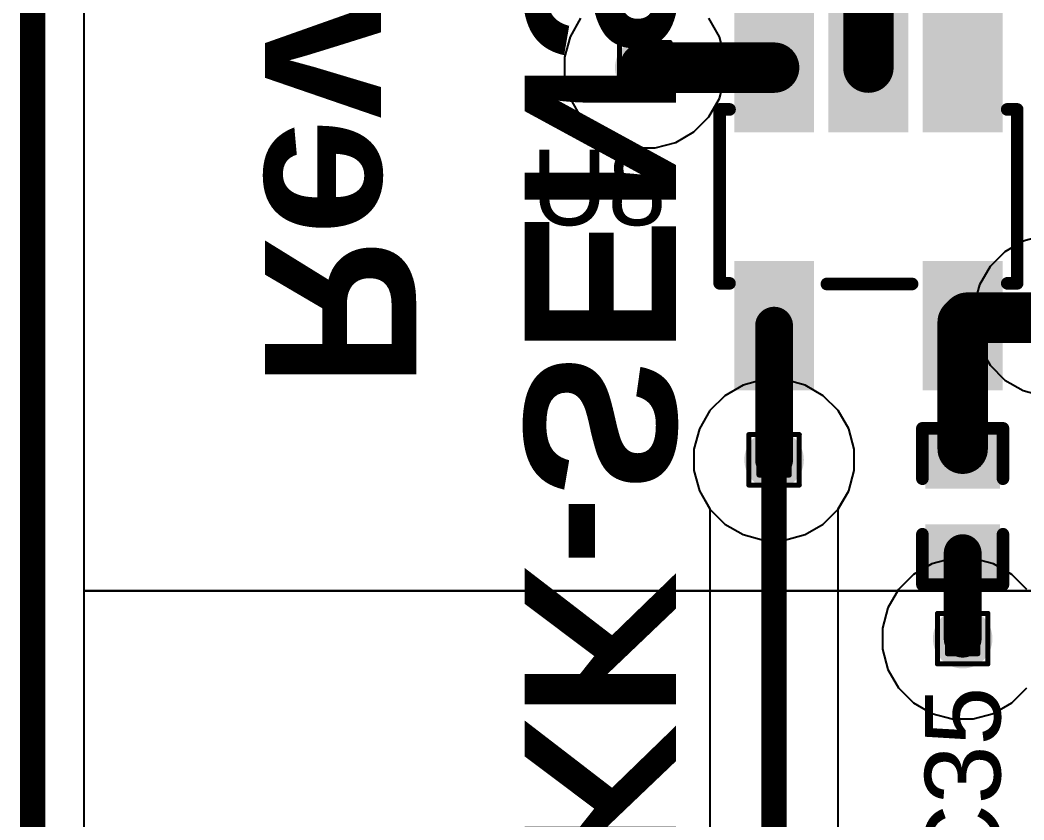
# Model space of a CAD drawing. Header units: inches. Extents: x -5 to 230, y -4 to 159.
# Drawn here: x -3.63 to 6.49, y 45.19 to 53.25 of the extents above; entities that cross this region are included whole.
import ezdxf

# ---------------------------------------------------------------- set-up
doc = ezdxf.new("R2010")
doc.units = ezdxf.units.IN
for name, color, linetype in [('Board Outline', 216, 'Continuous'), ('Bottom Layer', 5, 'Continuous'), ('Bottom Overlay', 54, 'Continuous'), ('Drill Drawing', 1, 'Continuous'), ('Layer 1', 16, 'Continuous'), ('Layer 2', 76, 'Continuous'), ('Top Layer', 1, 'Continuous'), ('Top Overlay', 2, 'Continuous'), ('Top Paste', 8, 'Continuous'), ('Top Solder', 216, 'Continuous'), ('Via Holes', 16, 'Continuous')]:
    doc.layers.add(name, color=color, linetype=linetype)
doc.styles.add('Arial', font='', dxfattribs={"height": 0.2})
doc.styles.add('Arial_Bold', font='', dxfattribs={"height": 0.2})
doc.styles.get('Arial').set_extended_font_data('Arial')
doc.styles.get('Arial_Bold').set_extended_font_data('Arial', bold=True)

# ---------------------------------------------------------------- blocks, each defined once
blk = doc.blocks.new('SOT_23_5_68')
at = {"layer": 'Top Layer'}
for points in [[(-1.85, 1.25), (-0.75, 1.25), (-0.75, 0.65), (-1.85, 0.65)], [(0.75, 1.25), (1.85, 1.25), (1.85, 0.65), (0.75, 0.65)], [(-1.85, 0.3), (-0.75, 0.3), (-0.75, -0.3), (-1.85, -0.3)], [(-1.85, -0.65), (-0.75, -0.65), (-0.75, -1.25), (-1.85, -1.25)], [(0.75, -0.65), (1.85, -0.65), (1.85, -1.25), (0.75, -1.25)]]:
    blk.add_hatch(color=1, dxfattribs=at).paths.add_polyline_path(points)
at = {"layer": 'Top Paste'}
for points in [[(-1.85, 1.25), (-0.75, 1.25), (-0.75, 0.65), (-1.85, 0.65)], [(0.75, 1.25), (1.85, 1.25), (1.85, 0.65), (0.75, 0.65)], [(-1.85, 0.3), (-0.75, 0.3), (-0.75, -0.3), (-1.85, -0.3)], [(-1.85, -0.65), (-0.75, -0.65), (-0.75, -1.25), (-1.85, -1.25)], [(0.75, -0.65), (1.85, -0.65), (1.85, -1.25), (0.75, -1.25)]]:
    blk.add_hatch(color=8, dxfattribs=at).paths.add_polyline_path(points)
at = {"layer": 'Top Solder'}
for points in [[(-1.952, 1.352), (-0.648, 1.352), (-0.648, 0.548), (-1.952, 0.548)], [(0.648, 1.352), (1.952, 1.352), (1.952, 0.548), (0.648, 0.548)], [(-1.952, 0.402), (-0.648, 0.402), (-0.648, -0.402), (-1.952, -0.402)], [(-1.952, -0.548), (-0.648, -0.548), (-0.648, -1.352), (-1.952, -1.352)], [(0.648, -0.548), (1.952, -0.548), (1.952, -1.352), (0.648, -1.352)]]:
    blk.add_hatch(color=216, dxfattribs=at).paths.add_polyline_path(points)
at = {"layer": 'Top Overlay'}
for points in [[(0.874, 1.499, 0.127, 0.127, 0), (-0.879, 1.499, 0.127, 0.127, 0)], [(-0.879, 1.399, 0.127, 0.127, 0), (-0.879, 1.499, 0.127, 0.127, 0)], [(0.874, 1.399, 0.127, 0.127, 0), (0.874, 1.499, 0.127, 0.127, 0)], [(-2.007, 0.94, 0.127, 0.127, 0), (-2.134, 1.067, 0.127, 0.127, 0)], [(-2.134, 0.813, 0.127, 0.127, 0), (-2.134, 1.067, 0.127, 0.127, 0)], [(-2.134, 0.813, 0.127, 0.127, 0), (-2.007, 0.94, 0.127, 0.127, 0)], [(0.88, -0.418, 0.127, 0.127, 0), (0.88, 0.44, 0.127, 0.127, 0)], [(-0.879, -1.499, 0.127, 0.127, 0), (-0.879, -1.399, 0.127, 0.127, 0)], [(0.874, -1.499, 0.127, 0.127, 0), (0.874, -1.399, 0.127, 0.127, 0)], [(0.874, -1.499, 0.127, 0.127, 0), (-0.879, -1.499, 0.127, 0.127, 0)]]:
    blk.add_lwpolyline(points, format="xyseb", dxfattribs=at)
for points in [[(-0.911, 1.499, 0.0635, 0.0635, 1), (-0.847, 1.499, 0.0635, 0.0635, 1)], [(-0.911, 1.499, 0.0635, 0.0635, 1), (-0.847, 1.499, 0.0635, 0.0635, 1)], [(0.842, 1.499, 0.0635, 0.0635, 1), (0.905, 1.499, 0.0635, 0.0635, 1)], [(0.842, 1.499, 0.0635, 0.0635, 1), (0.905, 1.499, 0.0635, 0.0635, 1)], [(-0.911, 1.399, 0.0635, 0.0635, 1), (-0.847, 1.399, 0.0635, 0.0635, 1)], [(0.842, 1.399, 0.0635, 0.0635, 1), (0.905, 1.399, 0.0635, 0.0635, 1)], [(-2.165, 1.067, 0.0635, 0.0635, 1), (-2.102, 1.067, 0.0635, 0.0635, 1)], [(-2.165, 1.067, 0.0635, 0.0635, 1), (-2.102, 1.067, 0.0635, 0.0635, 1)], [(-2.038, 0.94, 0.0635, 0.0635, 1), (-1.975, 0.94, 0.0635, 0.0635, 1)], [(-2.038, 0.94, 0.0635, 0.0635, 1), (-1.975, 0.94, 0.0635, 0.0635, 1)], [(-2.165, 0.813, 0.0635, 0.0635, 1), (-2.102, 0.813, 0.0635, 0.0635, 1)], [(-2.165, 0.813, 0.0635, 0.0635, 1), (-2.102, 0.813, 0.0635, 0.0635, 1)], [(0.848, 0.44, 0.0635, 0.0635, 1), (0.912, 0.44, 0.0635, 0.0635, 1)], [(0.848, -0.418, 0.0635, 0.0635, 1), (0.912, -0.418, 0.0635, 0.0635, 1)], [(-0.911, -1.399, 0.0635, 0.0635, 1), (-0.847, -1.399, 0.0635, 0.0635, 1)], [(0.842, -1.399, 0.0635, 0.0635, 1), (0.905, -1.399, 0.0635, 0.0635, 1)], [(-0.911, -1.499, 0.0635, 0.0635, 1), (-0.847, -1.499, 0.0635, 0.0635, 1)], [(-0.911, -1.499, 0.0635, 0.0635, 1), (-0.847, -1.499, 0.0635, 0.0635, 1)], [(0.842, -1.499, 0.0635, 0.0635, 1), (0.905, -1.499, 0.0635, 0.0635, 1)], [(0.842, -1.499, 0.0635, 0.0635, 1), (0.905, -1.499, 0.0635, 0.0635, 1)]]:
    blk.add_lwpolyline(points, format="xyseb", close=True, dxfattribs=at)
blk = doc.blocks.new('C___0402_228')
at = {"layer": 'Top Layer'}
for points in [[(-0.699, -0.318), (-0.699, 0.317), (-0.241, 0.317), (-0.241, -0.318)], [(0.241, -0.318), (0.241, 0.317), (0.699, 0.317), (0.699, -0.318)]]:
    blk.add_hatch(color=1, dxfattribs=at).paths.add_polyline_path(points)
at = {"layer": 'Top Paste'}
for points in [[(-0.699, -0.318), (-0.699, 0.317), (-0.241, 0.317), (-0.241, -0.318)], [(0.241, -0.318), (0.241, 0.317), (0.699, 0.317), (0.699, -0.318)]]:
    blk.add_hatch(color=8, dxfattribs=at).paths.add_polyline_path(points)
at = {"layer": 'Top Solder'}
for points in [[(-0.758, -0.377), (-0.758, 0.377), (-0.181, 0.377), (-0.181, -0.377)], [(0.181, -0.377), (0.181, 0.377), (0.758, 0.377), (0.758, -0.377)]]:
    blk.add_hatch(color=216, dxfattribs=at).paths.add_polyline_path(points)
at = {"layer": 'Top Overlay'}
for points in [[(-0.787, -0.406, 0.127, 0.127, 0), (-0.787, 0.406, 0.127, 0.127, 0)], [(-0.279, 0.406, 0.127, 0.127, 0), (-0.787, 0.406, 0.127, 0.127, 0)], [(0.787, 0.406, 0.127, 0.127, 0), (0.279, 0.406, 0.127, 0.127, 0)], [(0.787, -0.406, 0.127, 0.127, 0), (0.787, 0.406, 0.127, 0.127, 0)], [(-0.279, -0.406, 0.127, 0.127, 0), (-0.787, -0.406, 0.127, 0.127, 0)], [(0.787, -0.406, 0.127, 0.127, 0), (0.279, -0.406, 0.127, 0.127, 0)]]:
    blk.add_lwpolyline(points, format="xyseb", dxfattribs=at)
for points in [[(-0.819, 0.406, 0.0635, 0.0635, 1), (-0.756, 0.406, 0.0635, 0.0635, 1)], [(-0.819, 0.406, 0.0635, 0.0635, 1), (-0.756, 0.406, 0.0635, 0.0635, 1)], [(-0.311, 0.406, 0.0635, 0.0635, 1), (-0.248, 0.406, 0.0635, 0.0635, 1)], [(0.248, 0.406, 0.0635, 0.0635, 1), (0.311, 0.406, 0.0635, 0.0635, 1)], [(0.756, 0.406, 0.0635, 0.0635, 1), (0.819, 0.406, 0.0635, 0.0635, 1)], [(0.756, 0.406, 0.0635, 0.0635, 1), (0.819, 0.406, 0.0635, 0.0635, 1)], [(-0.819, -0.406, 0.0635, 0.0635, 1), (-0.756, -0.406, 0.0635, 0.0635, 1)], [(-0.819, -0.406, 0.0635, 0.0635, 1), (-0.756, -0.406, 0.0635, 0.0635, 1)], [(-0.311, -0.406, 0.0635, 0.0635, 1), (-0.248, -0.406, 0.0635, 0.0635, 1)], [(0.248, -0.406, 0.0635, 0.0635, 1), (0.311, -0.406, 0.0635, 0.0635, 1)], [(0.756, -0.406, 0.0635, 0.0635, 1), (0.819, -0.406, 0.0635, 0.0635, 1)], [(0.756, -0.406, 0.0635, 0.0635, 1), (0.819, -0.406, 0.0635, 0.0635, 1)]]:
    blk.add_lwpolyline(points, format="xyseb", close=True, dxfattribs=at)

msp = doc.modelspace()

# ---------------------------------------------------------------- hatches: boundary and pattern name
at = {"layer": 'Bottom Layer'}
h = msp.add_hatch(color=5, dxfattribs=at)
edge = h.paths.add_edge_path()
edge.add_arc((2.667, 52.769), 0.3, 0, 360)
h = msp.add_hatch(color=5, dxfattribs=at)
edge = h.paths.add_edge_path()
edge.add_arc((3.97, 48.817), 0.3, 0, 360)
h = msp.add_hatch(color=5, dxfattribs=at)
edge = h.paths.add_edge_path()
edge.add_arc((5.87, 47.015), 0.3, 0, 360)
at = {"layer": 'Layer 1'}
h = msp.add_hatch(color=16, dxfattribs=at)
edge = h.paths.add_edge_path()
edge.add_arc((2.667, 52.769), 0.3, 0, 360)
h = msp.add_hatch(color=16, dxfattribs=at)
edge = h.paths.add_edge_path()
edge.add_arc((3.97, 48.817), 0.3, 0, 360)
h = msp.add_hatch(color=16, dxfattribs=at)
edge = h.paths.add_edge_path()
edge.add_arc((5.87, 47.015), 0.3, 0, 360)
at = {"layer": 'Layer 2'}
h = msp.add_hatch(color=76, dxfattribs=at)
edge = h.paths.add_edge_path()
edge.add_arc((2.667, 52.769), 0.3, 0, 360)
h = msp.add_hatch(color=76, dxfattribs=at)
edge = h.paths.add_edge_path()
edge.add_arc((3.97, 48.817), 0.3, 0, 360)
h = msp.add_hatch(color=76, dxfattribs=at)
edge = h.paths.add_edge_path()
edge.add_arc((5.87, 47.015), 0.3, 0, 360)
at = {"layer": 'Top Layer'}
h = msp.add_hatch(color=1, dxfattribs=at)
edge = h.paths.add_edge_path()
edge.add_arc((2.667, 52.769), 0.3, 0, 360)
h = msp.add_hatch(color=1, dxfattribs=at)
edge = h.paths.add_edge_path()
edge.add_arc((3.97, 48.817), 0.3, 0, 360)
h = msp.add_hatch(color=1, dxfattribs=at)
edge = h.paths.add_edge_path()
edge.add_arc((5.87, 47.015), 0.3, 0, 360)
at = {"layer": 'Via Holes'}
h = msp.add_hatch(color=7, dxfattribs=at)
edge = h.paths.add_edge_path()
edge.add_arc((2.667, 52.769), 0.15, 0, 360)
h = msp.add_hatch(color=7, dxfattribs=at)
edge = h.paths.add_edge_path()
edge.add_arc((3.97, 48.817), 0.15, 0, 360)
h = msp.add_hatch(color=7, dxfattribs=at)
edge = h.paths.add_edge_path()
edge.add_arc((5.87, 47.015), 0.15, 0, 360)

# ---------------------------------------------------------------- linework, layer by layer
at = {"layer": 'Board Outline'}
msp.add_lwpolyline([(-3.5, -0.443, 0.254, 0.254, 0), (-3.5, 73.461, 0.254, 0.254, 0)], format="xyseb", dxfattribs=at)
at = {"layer": 'Bottom Layer'}
for p, q in [((-2.982, 2.277), (-2.982, 70.735)), ((6.686, 51.076), (6.48, 51.021)), ((6.48, 51.021), (6.296, 50.914)), ((6.296, 50.914), (6.146, 50.764)), ((6.146, 50.764), (6.039, 50.58)), ((6.039, 50.58), (5.984, 50.374)), ((5.984, 50.374), (5.984, 50.161)), ((5.984, 50.161), (6.039, 49.956)), ((6.039, 49.956), (6.146, 49.772)), ((6.146, 49.772), (6.296, 49.621)), ((3.658, 49.57), (3.474, 49.463)), ((3.864, 49.625), (3.658, 49.57)), ((4.076, 49.625), (3.864, 49.625)), ((4.282, 49.57), (4.076, 49.625)), ((4.466, 49.463), (4.282, 49.57)), ((6.296, 49.621), (6.48, 49.515)), ((3.474, 49.463), (3.323, 49.313)), ((4.617, 49.313), (4.466, 49.463)), ((6.48, 49.515), (6.686, 49.46)), ((3.323, 49.313), (3.217, 49.129)), ((4.723, 49.129), (4.617, 49.313)), ((3.217, 49.129), (3.162, 48.923)), ((4.778, 48.923), (4.723, 49.129)), ((3.162, 48.923), (3.162, 48.71)), ((4.778, 48.71), (4.778, 48.923)), ((3.162, 48.71), (3.217, 48.505)), ((4.723, 48.505), (4.778, 48.71)), ((3.217, 48.505), (3.323, 48.322)), ((4.617, 48.322), (4.723, 48.505)), ((3.323, 48.322), (3.323, 37.304)), ((4.617, 41.824), (4.617, 48.322))]:
    msp.add_line(p, q, dxfattribs=at)
msp.add_lwpolyline([(3.97, 37.304, 0.254, 0.254, 0), (3.97, 48.817, 0.254, 0.254, 0)], format="xyseb", dxfattribs=at)
msp.add_lwpolyline([(3.907, 48.817, 0.127, 0.127, 1), (4.034, 48.817, 0.127, 0.127, 1)], format="xyseb", close=True, dxfattribs=at)
at = {"layer": 'Drill Drawing'}
for points in [[(2.413, 53.023, 0.0508, 0.0508, 0), (2.921, 53.023, 0.0508, 0.0508, 0)], [(2.413, 52.515, 0.0508, 0.0508, 0), (2.413, 53.023, 0.0508, 0.0508, 0)], [(2.921, 52.515, 0.0508, 0.0508, 0), (2.921, 53.023, 0.0508, 0.0508, 0)], [(2.515, 52.922, 0.0508, 0.0508, 0), (2.819, 52.922, 0.0508, 0.0508, 0)], [(2.515, 52.617, 0.0508, 0.0508, 0), (2.515, 52.922, 0.0508, 0.0508, 0)], [(2.819, 52.617, 0.0508, 0.0508, 0), (2.819, 52.922, 0.0508, 0.0508, 0)], [(2.515, 52.617, 0.0508, 0.0508, 0), (2.819, 52.617, 0.0508, 0.0508, 0)], [(2.413, 52.515, 0.0508, 0.0508, 0), (2.921, 52.515, 0.0508, 0.0508, 0)], [(3.716, 49.071, 0.0508, 0.0508, 0), (4.224, 49.071, 0.0508, 0.0508, 0)], [(3.716, 48.563, 0.0508, 0.0508, 0), (3.716, 49.071, 0.0508, 0.0508, 0)], [(4.224, 48.563, 0.0508, 0.0508, 0), (4.224, 49.071, 0.0508, 0.0508, 0)], [(3.818, 48.969, 0.0508, 0.0508, 0), (4.122, 48.969, 0.0508, 0.0508, 0)], [(3.818, 48.664, 0.0508, 0.0508, 0), (3.818, 48.969, 0.0508, 0.0508, 0)], [(4.122, 48.664, 0.0508, 0.0508, 0), (4.122, 48.969, 0.0508, 0.0508, 0)], [(3.818, 48.664, 0.0508, 0.0508, 0), (4.122, 48.664, 0.0508, 0.0508, 0)], [(3.716, 48.563, 0.0508, 0.0508, 0), (4.224, 48.563, 0.0508, 0.0508, 0)], [(5.616, 47.269, 0.0508, 0.0508, 0), (6.124, 47.269, 0.0508, 0.0508, 0)], [(5.616, 46.761, 0.0508, 0.0508, 0), (5.616, 47.269, 0.0508, 0.0508, 0)], [(6.124, 46.761, 0.0508, 0.0508, 0), (6.124, 47.269, 0.0508, 0.0508, 0)], [(5.718, 47.168, 0.0508, 0.0508, 0), (6.022, 47.168, 0.0508, 0.0508, 0)], [(5.718, 46.863, 0.0508, 0.0508, 0), (5.718, 47.168, 0.0508, 0.0508, 0)], [(6.022, 46.863, 0.0508, 0.0508, 0), (6.022, 47.168, 0.0508, 0.0508, 0)], [(5.718, 46.863, 0.0508, 0.0508, 0), (6.022, 46.863, 0.0508, 0.0508, 0)], [(5.616, 46.761, 0.0508, 0.0508, 0), (6.124, 46.761, 0.0508, 0.0508, 0)]]:
    msp.add_lwpolyline(points, format="xyseb", dxfattribs=at)
for points in [[(2.4, 53.023, 0.0254, 0.0254, 1), (2.426, 53.023, 0.0254, 0.0254, 1)], [(2.4, 53.023, 0.0254, 0.0254, 1), (2.426, 53.023, 0.0254, 0.0254, 1)], [(2.908, 53.023, 0.0254, 0.0254, 1), (2.934, 53.023, 0.0254, 0.0254, 1)], [(2.908, 53.023, 0.0254, 0.0254, 1), (2.934, 53.023, 0.0254, 0.0254, 1)], [(2.502, 52.922, 0.0254, 0.0254, 1), (2.527, 52.922, 0.0254, 0.0254, 1)], [(2.502, 52.922, 0.0254, 0.0254, 1), (2.527, 52.922, 0.0254, 0.0254, 1)], [(2.807, 52.922, 0.0254, 0.0254, 1), (2.832, 52.922, 0.0254, 0.0254, 1)], [(2.807, 52.922, 0.0254, 0.0254, 1), (2.832, 52.922, 0.0254, 0.0254, 1)], [(2.502, 52.617, 0.0254, 0.0254, 1), (2.527, 52.617, 0.0254, 0.0254, 1)], [(2.502, 52.617, 0.0254, 0.0254, 1), (2.527, 52.617, 0.0254, 0.0254, 1)], [(2.807, 52.617, 0.0254, 0.0254, 1), (2.832, 52.617, 0.0254, 0.0254, 1)], [(2.807, 52.617, 0.0254, 0.0254, 1), (2.832, 52.617, 0.0254, 0.0254, 1)], [(2.4, 52.515, 0.0254, 0.0254, 1), (2.426, 52.515, 0.0254, 0.0254, 1)], [(2.4, 52.515, 0.0254, 0.0254, 1), (2.426, 52.515, 0.0254, 0.0254, 1)], [(2.908, 52.515, 0.0254, 0.0254, 1), (2.934, 52.515, 0.0254, 0.0254, 1)], [(2.908, 52.515, 0.0254, 0.0254, 1), (2.934, 52.515, 0.0254, 0.0254, 1)], [(3.703, 49.071, 0.0254, 0.0254, 1), (3.729, 49.071, 0.0254, 0.0254, 1)], [(3.703, 49.071, 0.0254, 0.0254, 1), (3.729, 49.071, 0.0254, 0.0254, 1)], [(4.211, 49.071, 0.0254, 0.0254, 1), (4.237, 49.071, 0.0254, 0.0254, 1)], [(4.211, 49.071, 0.0254, 0.0254, 1), (4.237, 49.071, 0.0254, 0.0254, 1)], [(3.805, 48.969, 0.0254, 0.0254, 1), (3.83, 48.969, 0.0254, 0.0254, 1)], [(3.805, 48.969, 0.0254, 0.0254, 1), (3.83, 48.969, 0.0254, 0.0254, 1)], [(4.11, 48.969, 0.0254, 0.0254, 1), (4.135, 48.969, 0.0254, 0.0254, 1)], [(4.11, 48.969, 0.0254, 0.0254, 1), (4.135, 48.969, 0.0254, 0.0254, 1)], [(3.805, 48.664, 0.0254, 0.0254, 1), (3.83, 48.664, 0.0254, 0.0254, 1)], [(3.805, 48.664, 0.0254, 0.0254, 1), (3.83, 48.664, 0.0254, 0.0254, 1)], [(4.11, 48.664, 0.0254, 0.0254, 1), (4.135, 48.664, 0.0254, 0.0254, 1)], [(4.11, 48.664, 0.0254, 0.0254, 1), (4.135, 48.664, 0.0254, 0.0254, 1)], [(3.703, 48.563, 0.0254, 0.0254, 1), (3.729, 48.563, 0.0254, 0.0254, 1)], [(3.703, 48.563, 0.0254, 0.0254, 1), (3.729, 48.563, 0.0254, 0.0254, 1)], [(4.211, 48.563, 0.0254, 0.0254, 1), (4.237, 48.563, 0.0254, 0.0254, 1)], [(4.211, 48.563, 0.0254, 0.0254, 1), (4.237, 48.563, 0.0254, 0.0254, 1)], [(5.603, 47.269, 0.0254, 0.0254, 1), (5.629, 47.269, 0.0254, 0.0254, 1)], [(5.603, 47.269, 0.0254, 0.0254, 1), (5.629, 47.269, 0.0254, 0.0254, 1)], [(6.111, 47.269, 0.0254, 0.0254, 1), (6.137, 47.269, 0.0254, 0.0254, 1)], [(6.111, 47.269, 0.0254, 0.0254, 1), (6.137, 47.269, 0.0254, 0.0254, 1)], [(5.705, 47.168, 0.0254, 0.0254, 1), (5.73, 47.168, 0.0254, 0.0254, 1)], [(5.705, 47.168, 0.0254, 0.0254, 1), (5.73, 47.168, 0.0254, 0.0254, 1)], [(6.01, 47.168, 0.0254, 0.0254, 1), (6.035, 47.168, 0.0254, 0.0254, 1)], [(6.01, 47.168, 0.0254, 0.0254, 1), (6.035, 47.168, 0.0254, 0.0254, 1)], [(5.705, 46.863, 0.0254, 0.0254, 1), (5.73, 46.863, 0.0254, 0.0254, 1)], [(5.705, 46.863, 0.0254, 0.0254, 1), (5.73, 46.863, 0.0254, 0.0254, 1)], [(6.01, 46.863, 0.0254, 0.0254, 1), (6.035, 46.863, 0.0254, 0.0254, 1)], [(6.01, 46.863, 0.0254, 0.0254, 1), (6.035, 46.863, 0.0254, 0.0254, 1)], [(5.603, 46.761, 0.0254, 0.0254, 1), (5.629, 46.761, 0.0254, 0.0254, 1)], [(5.603, 46.761, 0.0254, 0.0254, 1), (5.629, 46.761, 0.0254, 0.0254, 1)], [(6.111, 46.761, 0.0254, 0.0254, 1), (6.137, 46.761, 0.0254, 0.0254, 1)], [(6.111, 46.761, 0.0254, 0.0254, 1), (6.137, 46.761, 0.0254, 0.0254, 1)]]:
    msp.add_lwpolyline(points, format="xyseb", close=True, dxfattribs=at)
at = {"layer": 'Layer 1'}
for p, q in [((-2.982, 8.962), (-2.982, 63.828)), ((6.686, 51.076), (6.48, 51.021)), ((6.48, 51.021), (6.296, 50.914)), ((6.296, 50.914), (6.146, 50.764)), ((6.146, 50.764), (6.039, 50.58)), ((6.039, 50.58), (5.984, 50.374)), ((5.984, 50.374), (5.984, 50.161)), ((5.984, 50.161), (6.039, 49.956)), ((6.039, 49.956), (6.146, 49.772)), ((6.146, 49.772), (6.296, 49.621)), ((3.658, 49.57), (3.474, 49.463)), ((3.864, 49.625), (3.658, 49.57)), ((4.076, 49.625), (3.864, 49.625)), ((4.282, 49.57), (4.076, 49.625)), ((4.466, 49.463), (4.282, 49.57)), ((6.296, 49.621), (6.48, 49.515)), ((3.474, 49.463), (3.323, 49.313)), ((4.617, 49.313), (4.466, 49.463)), ((6.48, 49.515), (6.686, 49.46)), ((3.323, 49.313), (3.217, 49.129)), ((4.723, 49.129), (4.617, 49.313)), ((3.217, 49.129), (3.162, 48.923)), ((4.778, 48.923), (4.723, 49.129)), ((3.162, 48.923), (3.162, 48.71)), ((4.778, 48.71), (4.778, 48.923)), ((3.162, 48.71), (3.217, 48.505)), ((4.723, 48.505), (4.778, 48.71)), ((3.217, 48.505), (3.323, 48.321)), ((4.617, 48.321), (4.723, 48.505)), ((3.323, 48.321), (3.474, 48.17)), ((4.466, 48.17), (4.617, 48.321)), ((3.474, 48.17), (3.658, 48.064)), ((4.282, 48.064), (4.466, 48.17)), ((3.658, 48.064), (3.864, 48.009)), ((4.076, 48.009), (4.282, 48.064)), ((3.864, 48.009), (4.076, 48.009))]:
    msp.add_line(p, q, dxfattribs=at)
at = {"layer": 'Layer 2'}
for p, q in [((-2.982, 2.277), (-2.982, 70.735)), ((2.02, 53.266), (1.914, 53.081)), ((3.42, 53.081), (3.314, 53.266)), ((1.914, 53.081), (1.859, 52.876)), ((3.475, 52.876), (3.42, 53.081)), ((1.859, 52.876), (1.859, 52.663)), ((3.475, 52.663), (3.475, 52.876)), ((1.859, 52.663), (1.914, 52.458)), ((3.42, 52.458), (3.475, 52.663)), ((1.914, 52.458), (2.02, 52.273)), ((3.314, 52.273), (3.42, 52.458)), ((2.02, 52.273), (2.171, 52.123)), ((3.163, 52.123), (3.314, 52.273)), ((2.171, 52.123), (2.355, 52.016)), ((2.979, 52.016), (3.163, 52.123)), ((2.355, 52.016), (2.561, 51.961)), ((2.773, 51.961), (2.979, 52.016)), ((2.561, 51.961), (2.773, 51.961)), ((3.658, 49.57), (3.474, 49.463)), ((3.864, 49.625), (3.658, 49.57)), ((4.076, 49.625), (3.864, 49.625)), ((4.282, 49.57), (4.076, 49.625)), ((4.466, 49.463), (4.282, 49.57)), ((3.474, 49.463), (3.323, 49.313)), ((4.617, 49.313), (4.466, 49.463)), ((3.323, 49.313), (3.217, 49.129)), ((4.723, 49.129), (4.617, 49.313)), ((3.217, 49.129), (3.162, 48.923)), ((4.778, 48.923), (4.723, 49.129)), ((3.162, 48.923), (3.162, 48.71)), ((4.778, 48.71), (4.778, 48.923)), ((3.162, 48.71), (3.217, 48.505)), ((4.723, 48.505), (4.778, 48.71)), ((3.217, 48.505), (3.323, 48.321)), ((4.617, 48.321), (4.723, 48.505)), ((3.323, 48.321), (3.474, 48.17)), ((4.466, 48.17), (4.617, 48.321)), ((3.474, 48.17), (3.658, 48.064)), ((4.282, 48.064), (4.466, 48.17)), ((3.658, 48.064), (3.864, 48.009)), ((4.076, 48.009), (4.282, 48.064)), ((3.864, 48.009), (4.076, 48.009)), ((5.558, 47.768), (5.374, 47.662)), ((5.764, 47.823), (5.558, 47.768)), ((5.976, 47.823), (5.764, 47.823)), ((6.182, 47.768), (5.976, 47.823)), ((6.366, 47.662), (6.182, 47.768)), ((5.374, 47.662), (5.223, 47.512)), ((6.517, 47.512), (6.366, 47.662)), ((5.223, 47.512), (5.117, 47.327)), ((5.117, 47.327), (5.062, 47.122)), ((5.062, 47.122), (5.062, 46.909)), ((5.062, 46.909), (5.117, 46.704)), ((5.117, 46.704), (5.223, 46.519)), ((5.223, 46.519), (5.374, 46.369)), ((6.366, 46.369), (6.517, 46.519)), ((5.374, 46.369), (5.558, 46.262)), ((6.182, 46.262), (6.366, 46.369)), ((5.558, 46.262), (5.764, 46.207)), ((5.976, 46.207), (6.182, 46.262)), ((5.764, 46.207), (5.976, 46.207))]:
    msp.add_line(p, q, dxfattribs=at)
at = {"layer": 'Top Layer'}
for p, q in [((-2.982, 47.498), (-2.982, 54.791)), ((23.495, 47.498), (-2.982, 47.498)), ((-2.982, 2.236), (-2.982, 47.498)), ((-2.982, 47.498), (8.563, 47.498))]:
    msp.add_line(p, q, dxfattribs=at)
for points in [[(4.92, 52.769, 0.508, 0.508, 0), (4.92, 53.618, 0.508, 0.508, 0)], [(2.667, 52.769, 0.508, 0.508, 0), (3.97, 52.769, 0.508, 0.508, 0)], [(5.87, 50.204, 0.508, 0.508, 0), (5.916, 50.25, 0.508, 0.508, 0)], [(5.916, 50.25, 0.508, 0.508, 0), (6.774, 50.25, 0.508, 0.508, 0)], [(5.87, 48.929, 0.508, 0.508, 0), (5.87, 50.204, 0.508, 0.508, 0)], [(3.97, 48.817, 0.381, 0.381, 0), (3.97, 50.169, 0.381, 0.381, 0)], [(5.87, 47.015, 0.381, 0.381, 0), (5.87, 47.877, 0.381, 0.381, 0)]]:
    msp.add_lwpolyline(points, format="xyseb", dxfattribs=at)
for points in [[(2.54, 52.769, 0.254, 0.254, 1), (2.794, 52.769, 0.254, 0.254, 1)], [(3.843, 52.769, 0.254, 0.254, 1), (4.097, 52.769, 0.254, 0.254, 1)], [(4.793, 52.769, 0.254, 0.254, 1), (5.047, 52.769, 0.254, 0.254, 1)], [(5.789, 50.25, 0.254, 0.254, 1), (6.043, 50.25, 0.254, 0.254, 1)], [(5.789, 50.25, 0.254, 0.254, 1), (6.043, 50.25, 0.254, 0.254, 1)], [(5.743, 50.204, 0.254, 0.254, 1), (5.997, 50.204, 0.254, 0.254, 1)], [(5.743, 50.204, 0.254, 0.254, 1), (5.997, 50.204, 0.254, 0.254, 1)], [(3.875, 50.169, 0.191, 0.191, 1), (4.065, 50.169, 0.191, 0.191, 1)], [(5.743, 48.929, 0.254, 0.254, 1), (5.997, 48.929, 0.254, 0.254, 1)], [(3.875, 48.817, 0.191, 0.191, 1), (4.065, 48.817, 0.191, 0.191, 1)], [(5.775, 47.877, 0.191, 0.191, 1), (5.965, 47.877, 0.191, 0.191, 1)], [(5.775, 47.015, 0.191, 0.191, 1), (5.965, 47.015, 0.191, 0.191, 1)]]:
    msp.add_lwpolyline(points, format="xyseb", close=True, dxfattribs=at)

# ---------------------------------------------------------------- block references
at = {"rotation": 270}
for name, p in [('SOT_23_5_68', (4.92, 51.469)), ('C___0402_228', (5.87, 48.347))]:
    msp.add_blockref(name, p, dxfattribs=at)

# ---------------------------------------------------------------- texts
at = {"layer": 'Bottom Overlay', "style": 'Arial_Bold', "text_generation_flag": 2}
for s, p in [('PUKK-SENSOR-MODULE', (1.458, 41.715)), ('Rev-v1.0', (-1.16, 49.535))]:
    msp.add_text(s, height=1.524, rotation=270, dxfattribs=at).set_placement(p)
at = {"layer": 'Top Overlay', "style": 'Arial'}
msp.add_text('U8', height=0.762, dxfattribs=at).set_placement((1.524, 51.181))
msp.add_text('C35', height=0.762, rotation=90, dxfattribs=at).set_placement((6.251, 44.578))

doc.saveas('drawing.dxf')
